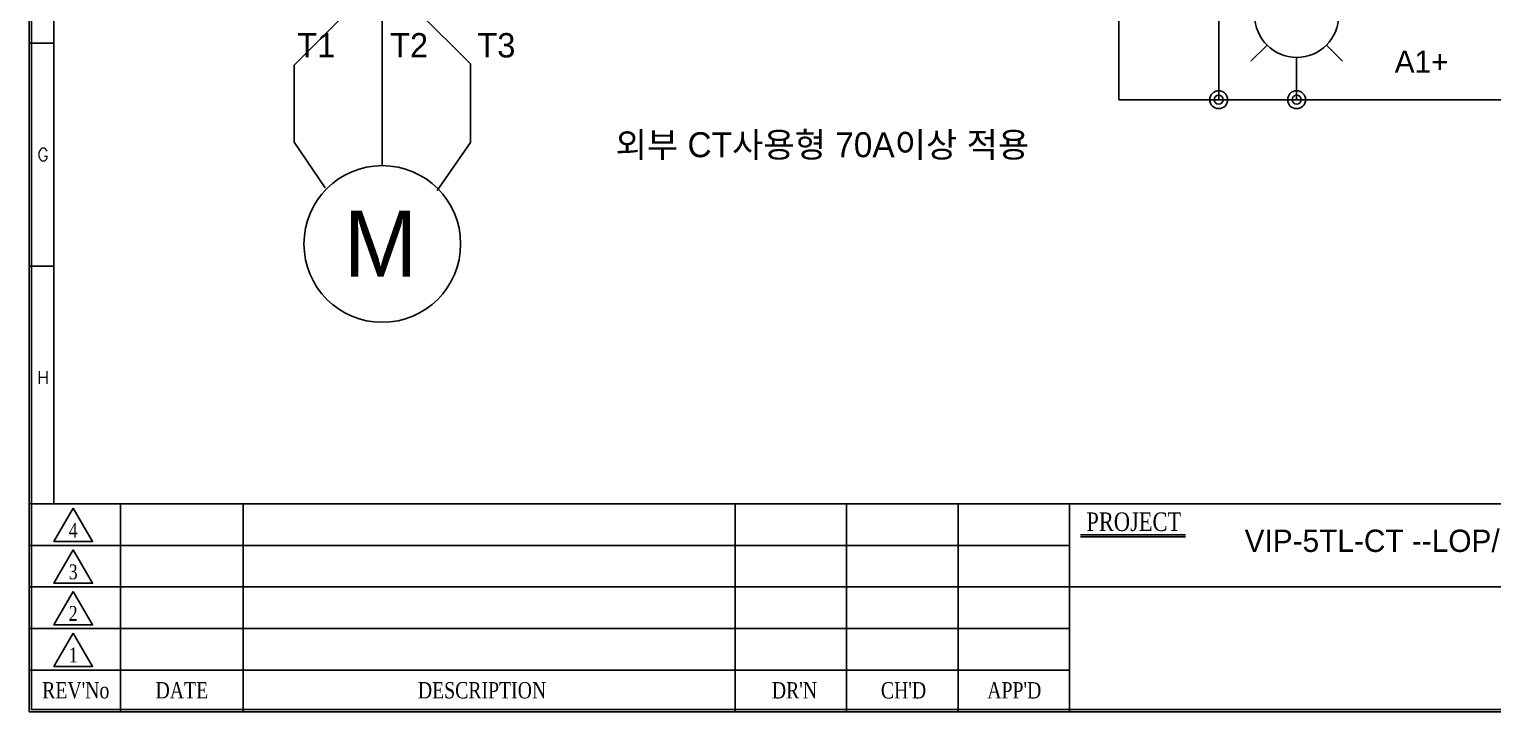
# Model space of a CAD drawing. Header units: millimetres. Extents: x 77 to 917, y 105 to 1108.
# Drawn here: x 106.5 to 303.5, y 105.4 to 197.3 of the extents above; entities that cross this region are included whole.
import ezdxf
from ezdxf.enums import TextEntityAlignment as Align

# ---------------------------------------------------------------- set-up
doc = ezdxf.new("R2010")
doc.units = ezdxf.units.MM
for name, color, linetype in [('10', 1, 'Continuous'), ('20', 2, 'Continuous'), ('30', 3, 'Continuous'), ('4', 133, 'Continuous'), ('40', 4, 'Continuous'), ('70', 7, 'Continuous'), ('ASHADE', 7, 'Continuous')]:
    doc.layers.add(name, color=color, linetype=linetype)
doc.styles.add('ghs', font='NGULIM.TTF')
doc.styles.add('SIMPLEX', font='SIMPLEX')
doc.styles.add('SS', font='batang.ttc', dxfattribs={"width": 0.8})

msp = doc.modelspace()

# ---------------------------------------------------------------- linework, layer by layer
for p, q in [((253.17, 311.577), (253.17, 187.831)), ((273.106, 195.172), (270.941, 193.008)), ((281.098, 195.172), (283.263, 193.008)), ((106.524, 158.694), (106.524, 158.694))]:
    msp.add_line(p, q)
at = {"layer": '10', "color": 7}
msp.add_line((248.023, 128.972), (262.132, 128.972), dxfattribs=at)
for points in [[(112.447, 132.836), (109.849, 128.336), (115.045, 128.336)], [(112.447, 127.236), (109.849, 122.736), (115.045, 122.736)], [(112.447, 121.636), (109.849, 117.136), (115.045, 117.136)], [(112.447, 116.036), (109.849, 111.536), (115.045, 111.536)]]:
    msp.add_lwpolyline(points, close=True, dxfattribs=at)
at = {"layer": '20', "color": 7}
msp.add_line((109.824, 133.44), (109.824, 372.14), dxfattribs=at)
at = {"layer": '30', "color": 7}
for p, q in [((106.524, 195.44), (109.824, 195.44)), ((106.524, 165.44), (109.824, 165.44))]:
    msp.add_line(p, q, dxfattribs=at)
at = {"layer": '4', "color": 0}
for p, q in [((149.306, 199.621), (142.177, 192.492)), ((158.91, 199.621), (165.885, 192.641)), ((253.17, 187.831), (431.778, 187.831))]:
    msp.add_line(p, q, dxfattribs=at)
for centre in [(266.602, 187.831), (277.088, 187.831)]:
    msp.add_circle(centre, 1.2, dxfattribs=at)
at = {"layer": '40', "color": 7}
for p, q in [((118.79, 133.44), (118.79, 105.44)), ((135.29, 133.44), (135.29, 105.44)), ((201.524, 133.44), (201.524, 105.44)), ((216.524, 133.44), (216.524, 105.44)), ((231.524, 133.44), (231.524, 105.44)), ((246.524, 133.44), (246.524, 105.44)), ((246.524, 127.84), (106.524, 127.84)), ((246.524, 122.24), (106.524, 122.24)), ((336.524, 122.24), (246.524, 122.24)), ((246.524, 116.64), (106.524, 116.64)), ((246.524, 111.04), (106.524, 111.04))]:
    msp.add_line(p, q, dxfattribs=at)
at = {"layer": '70', "color": 7}
for p, q in [((106.524, 133.44), (486.524, 133.44)), ((248.023, 129.272), (262.132, 129.272))]:
    msp.add_line(p, q, dxfattribs=at)
for points in [[(486.524, 105.44), (106.524, 105.44), (106.524, 375.44), (486.524, 375.44)], [(486.224, 105.74), (106.824, 105.74), (106.824, 375.14), (486.224, 375.14)]]:
    msp.add_lwpolyline(points, close=True, dxfattribs=at)
at = {"layer": 'ASHADE', "ltscale": 2}
for p, q in [((154.036, 292.977), (154.036, 178.958)), ((266.602, 187.831), (266.602, 236.56)), ((277.088, 193.517), (277.088, 187.831)), ((142.177, 182.095), (146.367, 175.984)), ((165.885, 182.08), (161.438, 175.595))]:
    msp.add_line(p, q, dxfattribs=at)
at = {"layer": 'ASHADE'}
for p, q in [((142.177, 182.095), (142.177, 192.492)), ((165.885, 182.08), (165.885, 192.641))]:
    msp.add_line(p, q, dxfattribs=at)
at = {"layer": 'ASHADE', "ltscale": 2}
for centre, radius in [((277.102, 199.169), 5.651), ((154.036, 168.412), 10.546)]:
    msp.add_circle(centre, radius, dxfattribs=at)
for centre, start, end in [((266.602, 187.831), 0, 180), ((266.602, 187.831), 180, 0), ((277.088, 187.831), 0, 180), ((277.088, 187.831), 180, 0)]:
    msp.add_arc(centre, 0.593, start, end, dxfattribs=at)

# ---------------------------------------------------------------- texts
at = {"layer": '30', "color": 7, "style": 'SIMPLEX'}
for s, p in [('G', (108.374, 180.44)), ('H', (108.374, 150.44))]:
    msp.add_text(s, height=1.7, dxfattribs=at).set_placement(p, align=Align.MIDDLE)
at = {"layer": '40', "color": 7, "style": 'SS', "width": 0.8}
for s, height, p in [('4', 2, (112.435, 128.875)), ('3', 2, (112.435, 123.275)), ('2', 2, (112.435, 117.675)), ('1', 2, (112.435, 112.075)), ("REV'No", 2.2, (112.784, 107.231)), ('DATE', 2.2, (127.061, 107.231)), ('DESCRIPTION', 2.2, (167.457, 107.231)), ("DR'N", 2.2, (209.503, 107.225)), ("CH'D", 2.2, (224.182, 107.225)), ("APP'D", 2.2, (239.09, 107.225))]:
    msp.add_text(s, height=height, dxfattribs=at).set_placement(p, align=Align.CENTER)
at = {"layer": '70', "color": 7, "style": 'SS', "width": 0.8}
msp.add_text('PROJECT', height=2.5, dxfattribs=at).set_placement((255.171, 129.768), align=Align.CENTER)
at = {"layer": 'ASHADE', "ltscale": 2, "style": 'ghs'}
for s, height, p in [('T1', 3.2774, (142.603, 193.519)), ('T2', 3.2774, (155.085, 193.519)), ('T3', 3.2774, (166.83, 193.519)), ('A1+', 3, (290.284, 191.452)), ('외부 CT사용형 70A이상 적용', 3.36, (185.427, 180.09)), ('M', 8.891, (148.839, 164.012)), ('VIP-5TL-CT --LOP/RCS', 3, (270.088, 126.951))]:
    msp.add_text(s, height=height, dxfattribs=at).set_placement(p)

doc.saveas('drawing.dxf')
